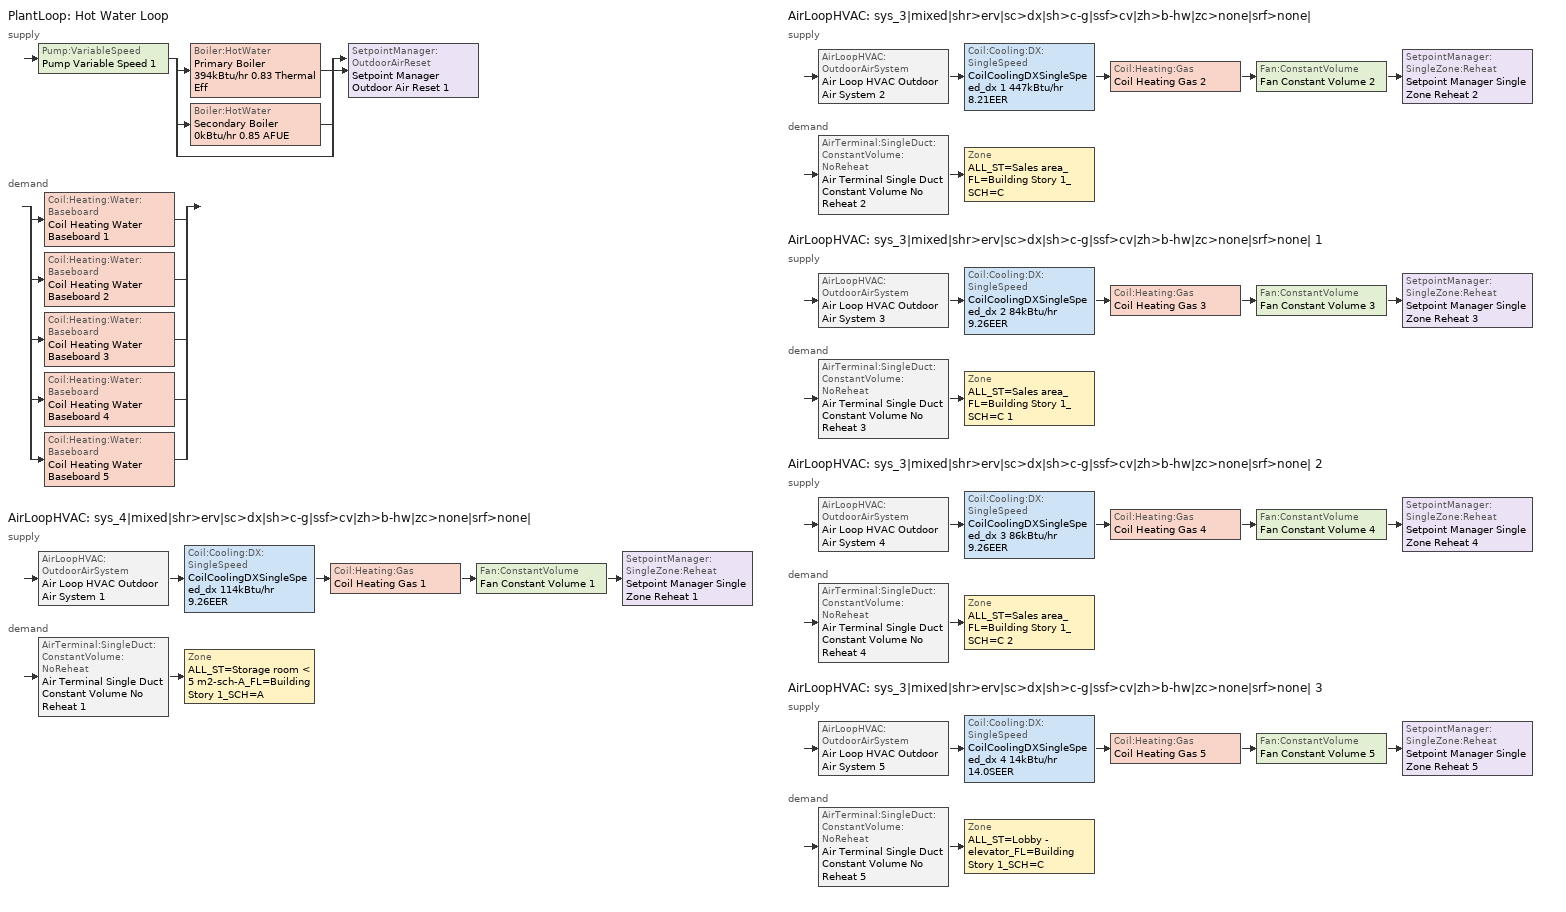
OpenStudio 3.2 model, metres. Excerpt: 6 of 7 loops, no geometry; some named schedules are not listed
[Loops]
PlantLoop 'Hot Water Loop'
 supply: Pump:VariableSpeed 'Pump Variable Speed 1' > split
  | Boiler:HotWater 'Primary Boiler 394kBtu/hr 0.83 Thermal Eff'
  | Boiler:HotWater 'Secondary Boiler 0kBtu/hr 0.85 AFUE'
  | bypass
  join > SetpointManager:OutdoorAirReset 'Setpoint Manager Outdoor Air Reset 1'
 demand: split
  | Coil:Heating:Water:Baseboard 'Coil Heating Water Baseboard 1'
  | Coil:Heating:Water:Baseboard 'Coil Heating Water Baseboard 2'
  | Coil:Heating:Water:Baseboard 'Coil Heating Water Baseboard 3'
  | Coil:Heating:Water:Baseboard 'Coil Heating Water Baseboard 4'
  | Coil:Heating:Water:Baseboard 'Coil Heating Water Baseboard 5'
AirLoopHVAC 'sys_4|mixed|shr>erv|sc>dx|sh>c-g|ssf>cv|zh>b-hw|zc>none|srf>none|'
 supply: AirLoopHVAC:OutdoorAirSystem 'Air Loop HVAC Outdoor Air System 1' > Coil:Cooling:DX:SingleSpeed 'CoilCoolingDXSingleSpeed_dx 114kBtu/hr 9.26EER' > Coil:Heating:Gas 'Coil Heating Gas 1' > Fan:ConstantVolume 'Fan Constant Volume 1' > SetpointManager:SingleZone:Reheat 'Setpoint Manager Single Zone Reheat 1'
 demand: AirTerminal:SingleDuct:ConstantVolume:NoReheat 'Air Terminal Single Duct Constant Volume No Reheat 1' > Zone 'ALL_ST=Storage room < 5 m2-sch-A_FL=Building Story 1_SCH=A'
AirLoopHVAC 'sys_3|mixed|shr>erv|sc>dx|sh>c-g|ssf>cv|zh>b-hw|zc>none|srf>none|'
 supply: AirLoopHVAC:OutdoorAirSystem 'Air Loop HVAC Outdoor Air System 2' > Coil:Cooling:DX:SingleSpeed 'CoilCoolingDXSingleSpeed_dx 1 447kBtu/hr 8.21EER' > Coil:Heating:Gas 'Coil Heating Gas 2' > Fan:ConstantVolume 'Fan Constant Volume 2' > SetpointManager:SingleZone:Reheat 'Setpoint Manager Single Zone Reheat 2'
 demand: AirTerminal:SingleDuct:ConstantVolume:NoReheat 'Air Terminal Single Duct Constant Volume No Reheat 2' > Zone 'ALL_ST=Sales area_FL=Building Story 1_SCH=C'
AirLoopHVAC 'sys_3|mixed|shr>erv|sc>dx|sh>c-g|ssf>cv|zh>b-hw|zc>none|srf>none| 1'
 supply: AirLoopHVAC:OutdoorAirSystem 'Air Loop HVAC Outdoor Air System 3' > Coil:Cooling:DX:SingleSpeed 'CoilCoolingDXSingleSpeed_dx 2 84kBtu/hr 9.26EER' > Coil:Heating:Gas 'Coil Heating Gas 3' > Fan:ConstantVolume 'Fan Constant Volume 3' > SetpointManager:SingleZone:Reheat 'Setpoint Manager Single Zone Reheat 3'
 demand: AirTerminal:SingleDuct:ConstantVolume:NoReheat 'Air Terminal Single Duct Constant Volume No Reheat 3' > Zone 'ALL_ST=Sales area_FL=Building Story 1_SCH=C 1'
AirLoopHVAC 'sys_3|mixed|shr>erv|sc>dx|sh>c-g|ssf>cv|zh>b-hw|zc>none|srf>none| 2'
 supply: AirLoopHVAC:OutdoorAirSystem 'Air Loop HVAC Outdoor Air System 4' > Coil:Cooling:DX:SingleSpeed 'CoilCoolingDXSingleSpeed_dx 3 86kBtu/hr 9.26EER' > Coil:Heating:Gas 'Coil Heating Gas 4' > Fan:ConstantVolume 'Fan Constant Volume 4' > SetpointManager:SingleZone:Reheat 'Setpoint Manager Single Zone Reheat 4'
 demand: AirTerminal:SingleDuct:ConstantVolume:NoReheat 'Air Terminal Single Duct Constant Volume No Reheat 4' > Zone 'ALL_ST=Sales area_FL=Building Story 1_SCH=C 2'
AirLoopHVAC 'sys_3|mixed|shr>erv|sc>dx|sh>c-g|ssf>cv|zh>b-hw|zc>none|srf>none| 3'
 supply: AirLoopHVAC:OutdoorAirSystem 'Air Loop HVAC Outdoor Air System 5' > Coil:Cooling:DX:SingleSpeed 'CoilCoolingDXSingleSpeed_dx 4 14kBtu/hr 14.0SEER' > Coil:Heating:Gas 'Coil Heating Gas 5' > Fan:ConstantVolume 'Fan Constant Volume 5' > SetpointManager:SingleZone:Reheat 'Setpoint Manager Single Zone Reheat 5'
 demand: AirTerminal:SingleDuct:ConstantVolume:NoReheat 'Air Terminal Single Duct Constant Volume No Reheat 5' > Zone 'ALL_ST=Lobby - elevator_FL=Building Story 1_SCH=C'
[Sizing:Zone] Zone Cooling Design Supply Air Temperature Input Method=TemperatureDifference; Zone Cooling Design Supply Air Temperature {C}=14; Zone Cooling Design Supply Air Temperature Difference {deltaC}=11; Zone Heating Design Supply Air Temperature Input Method=TemperatureDifference; Zone Heating Design Supply Air Temperature {C}=40; Zone Heating Design Supply Air Temperature Difference {deltaC}=21; Zone Cooling Design Supply Air Humidity Ratio {kg-H2O/kg-air}=0.0085; Zone Heating Design Supply Air Humidity Ratio {kg-H2O/kg-air}=0.008; Zone Heating Sizing Factor=1.3; Zone Cooling Sizing Factor=1.1; Cooling Design Air Flow Method=DesignDay; Heating Design Air Flow Method=DesignDay; Account for Dedicated Outdoor Air System=No; Dedicated Outdoor Air System Control Strategy=NeutralSupplyAir; Dedicated Outdoor Air Low Setpoint Temperature for Design {C}=autosize; Dedicated Outdoor Air High Setpoint Temperature for Design {C}=autosize
ALL_ST=Sales area_FL=Building Story 1_SCH=C; ALL_ST=Storage room < 5 m2-sch-A_FL=Building Story 1_SCH=A; ALL_ST=Sales area_FL=Building Story 1_SCH=C 1; ALL_ST=Sales area_FL=Building Story 1_SCH=C 2; ALL_ST=Lobby - elevator_FL=Building Story 1_SCH=C
[Zone equipment]
ALL_ST=Sales area_FL=Building Story 1_SCH=C: Air Terminal Single Duct Constant Volume No Reheat 2, Zone HVAC Baseboard Convective Water 2
ALL_ST=Storage room < 5 m2-sch-A_FL=Building Story 1_SCH=A: Air Terminal Single Duct Constant Volume No Reheat 1, Zone HVAC Baseboard Convective Water 1
ALL_ST=Sales area_FL=Building Story 1_SCH=C 1: Air Terminal Single Duct Constant Volume No Reheat 3, Zone HVAC Baseboard Convective Water 3
ALL_ST=Sales area_FL=Building Story 1_SCH=C 2: Air Terminal Single Duct Constant Volume No Reheat 4, Zone HVAC Baseboard Convective Water 4
ALL_ST=Lobby - elevator_FL=Building Story 1_SCH=C: Air Terminal Single Duct Constant Volume No Reheat 5, Zone HVAC Baseboard Convective Water 5
[PlantLoop]
Hot Water Loop: Fluid Type=Water; Glycol Concentration=0; Plant Loop Volume {m3}=Autocalculate; Load Distribution Scheme=Optimal
[Sizing:Plant]
Hot Water Loop: Loop Type=Heating; Design Loop Exit Temperature {C}=82; Loop Design Temperature Difference {deltaC}=16; Sizing Option=NonCoincident; Zone Timesteps in Averaging Window=1; Coincident Sizing Factor Mode=None
[Pump:VariableSpeed]
Pump Variable Speed 1: Motor Efficiency=0.855; Pump Control Type=Intermittent; Skin Loss Radiative Fraction=0.5; Design Power Sizing Method=PowerPerFlowPerPressure; Design Electric Power per Unit Flow Rate {W/(m3/s)}=348701.1; Design Shaft Power per Unit Flow Rate per Unit Head {W-s/m3-Pa}=1.43473; Design Minimum Flow Rate Fraction=0
[Boiler:HotWater] Fuel Type=NaturalGas; Normalized Boiler Efficiency Curve=BOILER-EFFFPLR-NECB2011; Water Outlet Upper Temperature Limit {C}=99; Boiler Flow Mode=ConstantFlow; Parasitic Electric Load {W}=0; Sizing Factor=1
Name | Nominal Capacity {W} | Nominal Thermal Efficiency
Primary Boiler 394kBtu/hr 0.83 Thermal Eff | 115409 | 0.83
Secondary Boiler 0kBtu/hr 0.85 AFUE | 0.001 | 0.85
[SetpointManager:OutdoorAirReset]
Setpoint Manager Outdoor Air Reset 1: Control Variable=Temperature; Setpoint at Outdoor Low Temperature {C}=82; Outdoor Low Temperature {C}=-16; Setpoint at Outdoor High Temperature {C}=60; Outdoor High Temperature {C}=0
[AirLoopHVAC] Design Supply Air Flow Rate {m3/s}=autosize; Design Return Air Flow Fraction of Supply Air Flow=1
Name | Availability Schedule
sys_4|mixed|shr>erv|sc>dx|sh>c-g|ssf>cv|zh>b-hw|zc>none|srf>none| | sys_4|mixed|shr>none|sc>dx|sh>c-g|ssf>cv|zh>b-hw|zc>none|srf>none| Occ Sch
sys_3|mixed|shr>erv|sc>dx|sh>c-g|ssf>cv|zh>b-hw|zc>none|srf>none| | sys_3|mixed|shr>none|sc>dx|sh>c-g|ssf>cv|zh>b-hw|zc>none|srf>none| Occ Sch
sys_3|mixed|shr>erv|sc>dx|sh>c-g|ssf>cv|zh>b-hw|zc>none|srf>none| 1 | sys_3|mixed|shr>none|sc>dx|sh>c-g|ssf>cv|zh>b-hw|zc>none|srf>none| 1 Occ Sch
sys_3|mixed|shr>erv|sc>dx|sh>c-g|ssf>cv|zh>b-hw|zc>none|srf>none| 2 | sys_3|mixed|shr>none|sc>dx|sh>c-g|ssf>cv|zh>b-hw|zc>none|srf>none| 2 Occ Sch
sys_3|mixed|shr>erv|sc>dx|sh>c-g|ssf>cv|zh>b-hw|zc>none|srf>none| 3 | sys_3|mixed|shr>none|sc>dx|sh>c-g|ssf>cv|zh>b-hw|zc>none|srf>none| 3 Occ Sch
[Sizing:System] Type of Load to Size On=Sensible; Design Outdoor Air Flow Rate {m3/s}=Autosize; Central Heating Maximum System Air Flow Ratio=1; Preheat Design Temperature {C}=7; Preheat Design Humidity Ratio {kg-H2O/kg-Air}=0.008; Precool Design Temperature {C}=13; Precool Design Humidity Ratio {kg-H2O/kg-Air}=0.008; Central Cooling Design Supply Air Temperature {C}=13; Central Heating Design Supply Air Temperature {C}=43; Sizing Option=NonCoincident; 100% Outdoor Air in Cooling=No; 100% Outdoor Air in Heating=No; Central Cooling Design Supply Air Humidity Ratio {kg-H2O/kg-Air}=0.0085; Central Heating Design Supply Air Humidity Ratio {kg-H2O/kg-Air}=0.008; Cooling Design Air Flow Method=DesignDay; Cooling Design Air Flow Rate {m3/s}=0; Heating Design Air Flow Method=DesignDay; Heating Design Air Flow Rate {m3/s}=0; System Outdoor Air Method=ZoneSum; Zone Maximum Outdoor Air Fraction=1; Cooling Supply Air Flow Rate Per Floor Area {m3/s-m2}=0.00996765; Cooling Fraction of Autosized Cooling Supply Air Flow Rate=1; Cooling Supply Air Flow Rate Per Unit Cooling Capacity {m3/s-W}=3.94755e-05; Heating Supply Air Flow Rate Per Floor Area {m3/s-m2}=0.00996765; Heating Fraction of Autosized Heating Supply Air Flow Rate=1; Heating Fraction of Autosized Cooling Supply Air Flow Rate=1; Heating Supply Air Flow Rate Per Unit Heating Capacity {m3/s-W}=3.15882e-05; Cooling Design Capacity Method=CoolingDesignCapacity; Cooling Design Capacity {W}=autosize; Cooling Design Capacity Per Floor Area {W/m2}=234.7; Fraction of Autosized Cooling Design Capacity=1; Heating Design Capacity Method=HeatingDesignCapacity; Heating Design Capacity {W}=autosize; Heating Design Capacity Per Floor Area {W/m2}=157; Fraction of Autosized Heating Design Capacity=1; Central Cooling Capacity Control Method=OnOff
sys_4|mixed|shr>erv|sc>dx|sh>c-g|ssf>cv|zh>b-hw|zc>none|srf>none|; sys_3|mixed|shr>erv|sc>dx|sh>c-g|ssf>cv|zh>b-hw|zc>none|srf>none|; sys_3|mixed|shr>erv|sc>dx|sh>c-g|ssf>cv|zh>b-hw|zc>none|srf>none| 1; sys_3|mixed|shr>erv|sc>dx|sh>c-g|ssf>cv|zh>b-hw|zc>none|srf>none| 2; sys_3|mixed|shr>erv|sc>dx|sh>c-g|ssf>cv|zh>b-hw|zc>none|srf>none| 3
[Fan:ConstantVolume] Availability Schedule=Always On Discrete; Fan Total Efficiency=0.39975; Pressure Rise {Pa}=640; Maximum Flow Rate {m3/s}=AutoSize; Motor Efficiency=0.615
Fan Constant Volume 1; Fan Constant Volume 2; Fan Constant Volume 3; Fan Constant Volume 4; Fan Constant Volume 5
[Coil:Heating:Gas] Availability Schedule=Always On Discrete; Nominal Capacity {W}=AutoSize; Parasitic Electric Load {W}=0; Part Load Fraction Correlation Curve=FURNACE-EFFPLR-NECB2011; Parasitic Gas Load {W}=0
Name | Gas Burner Efficiency
Coil Heating Gas 1; Coil Heating Gas 3; Coil Heating Gas 4; Coil Heating Gas 5 | 0.924
Coil Heating Gas 2 | 0.81
[Coil:Cooling:DX:SingleSpeed] Availability Schedule=Always On Discrete; Rated Total Cooling Capacity {W}=autosize; Rated Sensible Heat Ratio=autosize; Rated Air Flow Rate {m3/s}=autosize; Rated Evaporator Fan Power Per Volume Flow Rate {W/(m3/s)}=773.3; Total Cooling Capacity Function of Temperature Curve=DXCOOL-NECB2011-REF-CAPFT; Total Cooling Capacity Function of Flow Fraction Curve=DXCOOL-NECB2011-REF-CAPFFLOW; Energy Input Ratio Function of Temperature Curve=DXCOOL-NECB2011-REF-COOLEIRFT; Energy Input Ratio Function of Flow Fraction Curve=DXCOOL-NECB2011-REF-COOLEIRFFLOW; Part Load Fraction Correlation Curve=DXCOOL-NECB2011-REF-COOLPLFFPLR; Minimum Outdoor Dry-Bulb Temperature for Compressor Operation {C}=-25; Condenser Type=AirCooled; Evaporative Condenser Effectiveness=0; Evaporative Condenser Air Flow Rate {m3/s}=Autosize; Evaporative Condenser Pump Rated Power Consumption {W}=Autosize; Crankcase Heater Capacity {W}=0; Maximum Outdoor Dry-Bulb Temperature for Crankcase Heater Operation {C}=0; Basin Heater Capacity {W/K}=0; Basin Heater Setpoint Temperature {C}=10
Name | Rated COP {W/W}
CoilCoolingDXSingleSpeed_dx 114kBtu/hr 9.26EER; CoilCoolingDXSingleSpeed_dx 2 84kBtu/hr 9.26EER; CoilCoolingDXSingleSpeed_dx 3 86kBtu/hr 9.26EER | 3.21949
CoilCoolingDXSingleSpeed_dx 1 447kBtu/hr 8.21EER | 2.8699
CoilCoolingDXSingleSpeed_dx 4 14kBtu/hr 14.0SEER | 4.11713
[Controller:OutdoorAir] Minimum Outdoor Air Flow Rate {m3/s}=autosize; Maximum Outdoor Air Flow Rate {m3/s}=Autosize; Economizer Control Action Type=ModulateFlow; Lockout Type=NoLockout; Minimum Limit Type=FixedMinimum; High Humidity Control=No; Heat Recovery Bypass Control Type=BypassWhenOAFlowGreaterThanMinimum
Name | Economizer Control Type | Minimum Outdoor Air Schedule | Controller Mechanical Ventilation | Economizer Maximum Limit Dry-Bulb Temperature {C} | Economizer Maximum Limit Enthalpy {J/kg} | Economizer Minimum Limit Dry-Bulb Temperature {C}
Controller Outdoor Air 1 | DifferentialEnthalpy | sys_4|mixed|shr>none|sc>dx|sh>c-g|ssf>cv|zh>b-hw|zc>none|srf>none| Occ Sch | Controller Mechanical Ventilation 1
Controller Outdoor Air 2 | DifferentialEnthalpy | sys_3|mixed|shr>none|sc>dx|sh>c-g|ssf>cv|zh>b-hw|zc>none|srf>none| Occ Sch | Controller Mechanical Ventilation 2
Controller Outdoor Air 3 | DifferentialEnthalpy | sys_3|mixed|shr>none|sc>dx|sh>c-g|ssf>cv|zh>b-hw|zc>none|srf>none| 1 Occ Sch | Controller Mechanical Ventilation 3
Controller Outdoor Air 4 | DifferentialEnthalpy | sys_3|mixed|shr>none|sc>dx|sh>c-g|ssf>cv|zh>b-hw|zc>none|srf>none| 2 Occ Sch | Controller Mechanical Ventilation 4
Controller Outdoor Air 5 | NoEconomizer | sys_3|mixed|shr>none|sc>dx|sh>c-g|ssf>cv|zh>b-hw|zc>none|srf>none| 3 Occ Sch | Controller Mechanical Ventilation 5 | 28 | 64000 | -100
[Controller:MechanicalVentilation] Availability Schedule=Always On Discrete; System Outdoor Air Method=ZoneSum
Controller Mechanical Ventilation 1; Controller Mechanical Ventilation 2; Controller Mechanical Ventilation 3; Controller Mechanical Ventilation 4; Controller Mechanical Ventilation 5
[AirLoopHVAC:OutdoorAirSystem]
Name | Controller
Air Loop HVAC Outdoor Air System 1 | Controller Outdoor Air 1
Air Loop HVAC Outdoor Air System 2 | Controller Outdoor Air 2
Air Loop HVAC Outdoor Air System 3 | Controller Outdoor Air 3
Air Loop HVAC Outdoor Air System 4 | Controller Outdoor Air 4
Air Loop HVAC Outdoor Air System 5 | Controller Outdoor Air 5
[SetpointManager:SingleZone:Reheat] Minimum Supply Air Temperature {C}=13; Maximum Supply Air Temperature {C}=43
Name | Control Zone
Setpoint Manager Single Zone Reheat 1 | ALL_ST=Storage room < 5 m2-sch-A_FL=Building Story 1_SCH=A
Setpoint Manager Single Zone Reheat 2 | ALL_ST=Sales area_FL=Building Story 1_SCH=C
Setpoint Manager Single Zone Reheat 3 | ALL_ST=Sales area_FL=Building Story 1_SCH=C 1
Setpoint Manager Single Zone Reheat 4 | ALL_ST=Sales area_FL=Building Story 1_SCH=C 2
Setpoint Manager Single Zone Reheat 5 | ALL_ST=Lobby - elevator_FL=Building Story 1_SCH=C
[AirTerminal:SingleDuct:ConstantVolume:NoReheat] Availability Schedule=Always On Discrete; Maximum Air Flow Rate {m3/s}=AutoSize
Air Terminal Single Duct Constant Volume No Reheat 1; Air Terminal Single Duct Constant Volume No Reheat 2; Air Terminal Single Duct Constant Volume No Reheat 3; Air Terminal Single Duct Constant Volume No Reheat 4; Air Terminal Single Duct Constant Volume No Reheat 5
[Coil:Heating:Water:Baseboard] Heating Design Capacity Method=HeatingDesignCapacity; Heating Design Capacity {W}=autosize; Heating Design Capacity Per Floor Area {W/m2}=0; Fraction of Autosized Heating Design Capacity=0.8
Coil Heating Water Baseboard 1; Coil Heating Water Baseboard 2; Coil Heating Water Baseboard 3; Coil Heating Water Baseboard 4; Coil Heating Water Baseboard 5
[ZoneHVAC:Baseboard:Convective:Water] Availability Schedule=Always On Discrete
Name | Heating Coil
Zone HVAC Baseboard Convective Water 1 | Coil Heating Water Baseboard 1
Zone HVAC Baseboard Convective Water 2 | Coil Heating Water Baseboard 2
Zone HVAC Baseboard Convective Water 3 | Coil Heating Water Baseboard 3
Zone HVAC Baseboard Convective Water 4 | Coil Heating Water Baseboard 4
Zone HVAC Baseboard Convective Water 5 | Coil Heating Water Baseboard 5
[Schedule:Ruleset]
Name | Default Day Schedule | Summer Design Day Schedule | Winter Design Day Schedule
sys_3|mixed|shr>none|sc>dx|sh>c-g|ssf>cv|zh>b-hw|zc>none|srf>none| Occ Sch | sys_3|mixed|shr>none|sc>dx|sh>c-g|ssf>cv|zh>b-hw|zc>none|srf>none| Occ Sch Default | sys_3|mixed|shr>none|sc>dx|sh>c-g|ssf>cv|zh>b-hw|zc>none|srf>none| Occ Sch Summer Design Day | sys_3|mixed|shr>none|sc>dx|sh>c-g|ssf>cv|zh>b-hw|zc>none|srf>none| Occ Sch Winter Design Day
sys_3|mixed|shr>none|sc>dx|sh>c-g|ssf>cv|zh>b-hw|zc>none|srf>none| 1 Occ Sch | sys_3|mixed|shr>none|sc>dx|sh>c-g|ssf>cv|zh>b-hw|zc>none|srf>none| 1 Occ Sch Default | sys_3|mixed|shr>none|sc>dx|sh>c-g|ssf>cv|zh>b-hw|zc>none|srf>none| 1 Occ Sch Summer Design Day | sys_3|mixed|shr>none|sc>dx|sh>c-g|ssf>cv|zh>b-hw|zc>none|srf>none| 1 Occ Sch Winter Design Day
sys_3|mixed|shr>none|sc>dx|sh>c-g|ssf>cv|zh>b-hw|zc>none|srf>none| 2 Occ Sch | sys_3|mixed|shr>none|sc>dx|sh>c-g|ssf>cv|zh>b-hw|zc>none|srf>none| 2 Occ Sch Default | sys_3|mixed|shr>none|sc>dx|sh>c-g|ssf>cv|zh>b-hw|zc>none|srf>none| 2 Occ Sch Summer Design Day | sys_3|mixed|shr>none|sc>dx|sh>c-g|ssf>cv|zh>b-hw|zc>none|srf>none| 2 Occ Sch Winter Design Day
sys_3|mixed|shr>none|sc>dx|sh>c-g|ssf>cv|zh>b-hw|zc>none|srf>none| 3 Occ Sch | sys_3|mixed|shr>none|sc>dx|sh>c-g|ssf>cv|zh>b-hw|zc>none|srf>none| 3 Occ Sch Default | sys_3|mixed|shr>none|sc>dx|sh>c-g|ssf>cv|zh>b-hw|zc>none|srf>none| 3 Occ Sch Summer Design Day | sys_3|mixed|shr>none|sc>dx|sh>c-g|ssf>cv|zh>b-hw|zc>none|srf>none| 3 Occ Sch Winter Design Day
sys_4|mixed|shr>none|sc>dx|sh>c-g|ssf>cv|zh>b-hw|zc>none|srf>none| Occ Sch | sys_4|mixed|shr>none|sc>dx|sh>c-g|ssf>cv|zh>b-hw|zc>none|srf>none| Occ Sch Default | sys_4|mixed|shr>none|sc>dx|sh>c-g|ssf>cv|zh>b-hw|zc>none|srf>none| Occ Sch Summer Design Day | sys_4|mixed|shr>none|sc>dx|sh>c-g|ssf>cv|zh>b-hw|zc>none|srf>none| Occ Sch Winter Design Day
[Schedule:Day]
sys_3|mixed|shr>none|sc>dx|sh>c-g|ssf>cv|zh>b-hw|zc>none|srf>none| Occ Sch Default; sys_3|mixed|shr>none|sc>dx|sh>c-g|ssf>cv|zh>b-hw|zc>none|srf>none| 1 Occ Sch Default: 9, 0, 0, 21, 0, 1, 24, 0, 0
sys_3|mixed|shr>none|sc>dx|sh>c-g|ssf>cv|zh>b-hw|zc>none|srf>none| Occ Sch Winter Design Day; sys_3|mixed|shr>none|sc>dx|sh>c-g|ssf>cv|zh>b-hw|zc>none|srf>none| Occ Sch Summer Design Day; sys_3|mixed|shr>none|sc>dx|sh>c-g|ssf>cv|zh>b-hw|zc>none|srf>none| 1 Occ Sch Winter Design Day; sys_3|mixed|shr>none|sc>dx|sh>c-g|ssf>cv|zh>b-hw|zc>none|srf>none| 1 Occ Sch Summer Design Day; sys_4|mixed|shr>none|sc>dx|sh>c-g|ssf>cv|zh>b-hw|zc>none|srf>none| Occ Sch Winter Design Day; sys_4|mixed|shr>none|sc>dx|sh>c-g|ssf>cv|zh>b-hw|zc>none|srf>none| Occ Sch Summer Design Day: 24, 0, 1
sys_4|mixed|shr>none|sc>dx|sh>c-g|ssf>cv|zh>b-hw|zc>none|srf>none| Occ Sch Default: 8, 0, 0, 19, 0, 1, 24, 0, 0
[Schedule:Rule] Rule Order=0; Apply Sunday=Yes; Date Specification Type=DateRange; Start Month=1; Start Day=1; End Month=12; End Day=31
Name | Schedule Ruleset | Day Schedule | Apply Saturday
sys_3|mixed|shr>none|sc>dx|sh>c-g|ssf>cv|zh>b-hw|zc>none|srf>none| Occ Sch Sunday Rule | sys_3|mixed|shr>none|sc>dx|sh>c-g|ssf>cv|zh>b-hw|zc>none|srf>none| Occ Sch | sys_3|mixed|shr>none|sc>dx|sh>c-g|ssf>cv|zh>b-hw|zc>none|srf>none| Occ Sch Sunday
sys_4|mixed|shr>none|sc>dx|sh>c-g|ssf>cv|zh>b-hw|zc>none|srf>none| Occ Sch Sunday Rule | sys_4|mixed|shr>none|sc>dx|sh>c-g|ssf>cv|zh>b-hw|zc>none|srf>none| Occ Sch | sys_4|mixed|shr>none|sc>dx|sh>c-g|ssf>cv|zh>b-hw|zc>none|srf>none| Occ Sch Sunday | Yes
[Schedule:Constant]
Always On Discrete: Value=1
[Curve:Biquadratic] Minimum Value of x=13; Maximum Value of x=24; Minimum Value of y=24; Maximum Value of y=46
Name | Coefficient1 Constant | Coefficient2 x | Coefficient3 x**2 | Coefficient4 y | Coefficient5 y**2 | Coefficient6 x*y
DXCOOL-NECB2011-REF-CAPFT | 0.867905 | 0.0142459 | 0.00055436 | -0.0075575 | 3.3e-05 | -0.0001918
DXCOOL-NECB2011-REF-COOLEIRFT | 0.114171 | 0.0281822 | -0.0004199 | 0.0214108 | 0.000161028 | -0.000679104
[Curve:Quadratic] Minimum Value of x=0.5; Maximum Value of x=1.5
Name | Coefficient1 Constant | Coefficient2 x | Coefficient3 x**2
DXCOOL-NECB2011-REF-CAPFFLOW | 0.8 | 0.2 | 0
DXCOOL-NECB2011-REF-COOLEIRFFLOW | 1.1552 | -0.1808 | 0.0256
[Curve:Cubic] Maximum Value of x=1
Name | Coefficient1 Constant | Coefficient2 x | Coefficient3 x**2 | Coefficient4 x**3 | Minimum Value of x
DXCOOL-NECB2011-REF-COOLPLFFPLR | 0.0277 | 4.9151 | -8.184 | 4.2702 | 0.7
BOILER-EFFFPLR-NECB2011 | 0.3831 | 2.0567 | -2.6469 | 1.2148 | 0
FURNACE-EFFPLR-NECB2011 | 0.722 | 0.8211 | -1.0396 | 0.5 | 0
